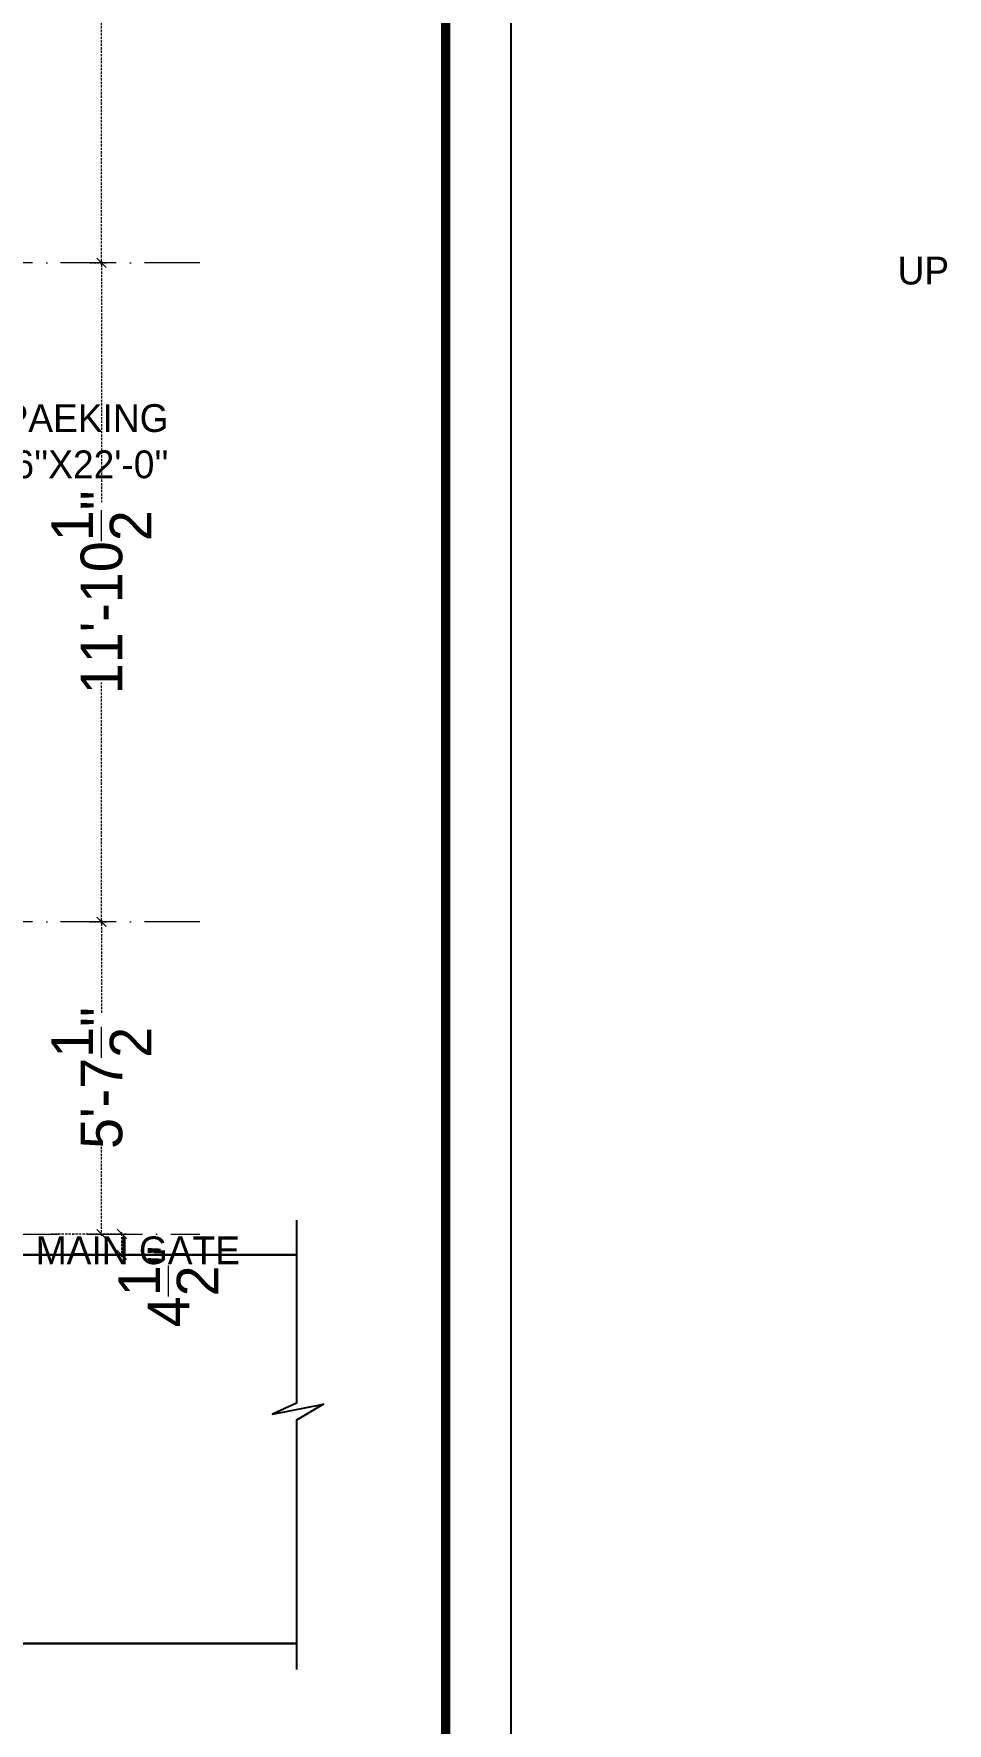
# Model space of a CAD drawing. Header units: millimetres. Extents: x -6808 to 215771, y -89660 to -16303.
# Drawn here: x 108817.5 to 109014.9, y -50129.3 to -49764.1 of the extents above; entities that cross this region are included whole.
import ezdxf

# ---------------------------------------------------------------- set-up
doc = ezdxf.new("R2010")
doc.units = ezdxf.units.MM
doc.header["$PDMODE"] = 35
doc.linetypes.add('ACAD_ISO10W100', pattern=[18, 12, -3, 0, -3])
doc.linetypes.add('DASHED', pattern=[0.75, 0.5, -0.25])
doc.layers.get('0').update_dxf_attribs({"color": 8})
doc.layers.add('col.center', color=5, linetype='ACAD_ISO10W100', lineweight=15)
doc.layers.add('text', color=7, linetype='Continuous', lineweight=25)
doc.layers.add('FORMAT', color=7, linetype='Continuous')
doc.styles.add('SAJ', font='eurr____.ttf')
doc.dimstyles.new('SAJ', dxfattribs={"dimtxt": 5, "dimasz": 2, "dimexe": 1, "dimexo": 1, "dimgap": 0.09375, "dimtad": 0, "dimdec": 1, "dimzin": 0, "dimdsep": 46, "dimlunit": 4, "dimtxsty": 'SAJ', "dimblk": 'OBLIQUE', "dimcen": 0.125, "dimdle": 0.375, "dimadec": 0, "dimazin": 0, "dimtfac": 1, "dimtdec": 1, "dimtofl": 0, "dimtmove": 0, "dimatfit": 3, "dimldrblk": 'OBLIQUE', "dimfxl": 1, "dimtolj": 1, "dimtzin": 0, "dimlwd": 5, "dimlwe": 5, "dimarcsym": 1})

# ---------------------------------------------------------------- blocks, each defined once
blk = doc.blocks.new('_Oblique')
at = {"color": 0, "linetype": 'ByBlock', "lineweight": -2}
blk.add_line((-0.5, -0.5), (0.5, 0.5), dxfattribs=at)
blk = doc.blocks.new('*D601')
at = {"layer": 'col.center', "color": 0, "linetype": 'DASHED', "lineweight": 5, "transparency": 16777216}
for p, q in [((108829.64, -49642.58), (108833.13, -49642.58)), ((108832.13, -49642.2), (108832.13, -49715.04)), ((108832.13, -49813.95), (108832.13, -49741.12)), ((108829.64, -49813.58), (108833.13, -49813.58))]:
    blk.add_line(p, q, dxfattribs=at)
at = {"layer": 'Defpoints', "color": 0, "transparency": 16777216}
for p in [(108828.64, -49642.58), (108828.64, -49813.58), (108832.13, -49813.58)]:
    blk.add_point(p, dxfattribs=at)
at = {"layer": 'col.center', "color": 0, "lineweight": 5, "transparency": 16777216, "xscale": 2, "yscale": 2, "zscale": 2}
for p, rotation in [((108832.13, -49642.58), 90), ((108832.13, -49813.58), 270)]:
    blk.add_blockref('_Oblique', p, dxfattribs=dict(at, rotation=rotation))
at = {"layer": 'col.center', "color": 0, "transparency": 16777216, "insert": (108832.13, -49728.08), "char_height": 5, "attachment_point": 5, "rotation": 90, "style": 'SAJ'}
blk.add_mtext('\\A1;{\\H1.8x;14\'-3"}', dxfattribs=at)
blk = doc.blocks.new('*D602')
at = {"layer": 'col.center', "color": 0, "linetype": 'DASHED', "lineweight": 5, "transparency": 16777216}
for p, q in [((108829.64, -49813.58), (108833.13, -49813.58)), ((108832.13, -49813.2), (108832.13, -49865.35)), ((108832.13, -49956.45), (108832.13, -49904.3)), ((108829.64, -49956.08), (108833.13, -49956.08))]:
    blk.add_line(p, q, dxfattribs=at)
at = {"layer": 'Defpoints', "color": 0, "transparency": 16777216}
for p in [(108828.64, -49813.58), (108828.64, -49956.08), (108832.13, -49956.08)]:
    blk.add_point(p, dxfattribs=at)
at = {"layer": 'col.center', "color": 0, "lineweight": 5, "transparency": 16777216, "xscale": 2, "yscale": 2, "zscale": 2}
for p, rotation in [((108832.13, -49813.58), 90), ((108832.13, -49956.08), 270)]:
    blk.add_blockref('_Oblique', p, dxfattribs=dict(at, rotation=rotation))
at = {"layer": 'col.center', "color": 0, "transparency": 16777216, "insert": (108832.13, -49884.83), "char_height": 5, "attachment_point": 5, "rotation": 90, "style": 'SAJ'}
blk.add_mtext('\\A1;{\\H1.8x;11\'-10{\\H1.000000x;\\S1/2;}"}', dxfattribs=at)
blk = doc.blocks.new('*D603')
at = {"layer": 'col.center', "color": 0, "linetype": 'DASHED', "lineweight": 5, "transparency": 16777216}
for p, q in [((108829.64, -49956.08), (108833.13, -49956.08)), ((108832.13, -49955.7), (108832.13, -49975.87)), ((108832.13, -50023.95), (108832.13, -50003.78)), ((108829.64, -50023.58), (108833.13, -50023.58))]:
    blk.add_line(p, q, dxfattribs=at)
at = {"layer": 'Defpoints', "color": 0, "transparency": 16777216}
for p in [(108828.64, -49956.08), (108828.64, -50023.58), (108832.13, -50023.58)]:
    blk.add_point(p, dxfattribs=at)
at = {"layer": 'col.center', "color": 0, "lineweight": 5, "transparency": 16777216, "xscale": 2, "yscale": 2, "zscale": 2}
for p, rotation in [((108832.13, -49956.08), 90), ((108832.13, -50023.58), 270)]:
    blk.add_blockref('_Oblique', p, dxfattribs=dict(at, rotation=rotation))
at = {"layer": 'col.center', "color": 0, "transparency": 16777216, "insert": (108832.13, -49989.83), "char_height": 5, "attachment_point": 5, "rotation": 90, "style": 'SAJ'}
blk.add_mtext('\\A1;{\\H1.8x;5\'-7{\\H1.000000x;\\S1/2;}"}', dxfattribs=at)
blk = doc.blocks.new('*D607')
at = {"layer": 'col.center', "color": 0, "linetype": 'DASHED', "lineweight": 5, "transparency": 16777216}
for p, q in [((108821.27, -50023.53), (108837.53, -50023.53)), ((108836.53, -50028.45), (108836.53, -50023.15)), ((108821.27, -50028.08), (108837.53, -50028.08))]:
    blk.add_line(p, q, dxfattribs=at)
at = {"layer": 'Defpoints', "color": 0, "transparency": 16777216}
for p in [(108820.27, -50023.53), (108836.53, -50023.53), (108820.27, -50028.08)]:
    blk.add_point(p, dxfattribs=at)
at = {"layer": 'col.center', "color": 0, "lineweight": 5, "transparency": 16777216, "xscale": 2, "yscale": 2, "zscale": 2}
for p, rotation in [((108836.53, -50023.53), 90), ((108836.53, -50028.08), 270)]:
    blk.add_blockref('_Oblique', p, dxfattribs=dict(at, rotation=rotation))
at = {"layer": 'col.center', "color": 0, "transparency": 16777216, "insert": (108846.61, -50034.89), "char_height": 5, "attachment_point": 5, "rotation": 90, "style": 'SAJ'}
blk.add_mtext('\\A1;{\\H1.8x;4{\\H1.000000x;\\S1/2;}"}', dxfattribs=at)

msp = doc.modelspace()

# ---------------------------------------------------------------- linework, layer by layer
msp.add_lwpolyline([(108874.252, -50020.561), (108874.252, -50060.119), (108869.078, -50062.515), (108880.114, -50060.329), (108874.284, -50063.785), (108874.284, -50117.702)])
at = {"lineweight": 30}
for points in [[(108874.252, -50028.078), (108798.631, -50028.078)], [(108874.284, -50112.078), (108434.47, -50112.078)]]:
    msp.add_lwpolyline(points, dxfattribs=at)
at = {"layer": 'col.center'}
for p, q in [((108853.411, -49813.578), (108478.123, -49813.578)), ((108853.411, -49956.078), (108478.123, -49956.078)), ((108485.131, -50023.578), (108853.411, -50023.578))]:
    msp.add_line(p, q, dxfattribs=at)
at = {"layer": 'FORMAT', "color": 0}
msp.add_lwpolyline([(108247.123, -49347.557), (108247.123, -50304.038), (108920.701, -50304.038), (108920.701, -49347.557)], close=True, dxfattribs=at)
msp.add_lwpolyline([(108247.123, -49347.557), (108247.123, -50304.038), (108920.701, -50304.038), (108920.701, -49347.557)], close=True, dxfattribs=at)
at = {"layer": 'FORMAT', "color": 0, "const_width": 1.975}
msp.add_lwpolyline([(108261.3, -49361.734), (108261.3, -50289.861), (108906.524, -50289.861), (108906.524, -49361.734)], close=True, dxfattribs=at)
msp.add_lwpolyline([(108261.3, -49361.734), (108261.3, -50289.861), (108906.524, -50289.861), (108906.524, -49361.734)], close=True, dxfattribs=at)

# ---------------------------------------------------------------- texts
at = {"layer": 'text', "ltscale": 2, "char_height": 6, "width": 244.74508, "attachment_point": 3, "style": 'SAJ'}
for s, insert in [('\\A1;{\\fCentury Gothic|b0|i0|c0|p34;UP}', (109015.346, -49812.271)), ("\\A1;{\\fCentury Gothic|b0|i0|c0|p34;PAEKING\\P8  '-6''X22'-0''}", (108846.636, -49844.153)), ('\\A1;{\\fCentury Gothic|b0|i0|c0|p34;MAIN GATE}', (108862.065, -50024.075))]:
    msp.add_mtext(s, dxfattribs=dict(at, insert=insert))

# ---------------------------------------------------------------- dimensions: what is measured, and where the dimension line sits
at = {"layer": 'col.center'}
for p1, p2, picture, middle in [((108828.643, -49642.578), (108828.643, -49813.578), '*D601', (108832.13, -49728.078)), ((108828.643, -49813.578), (108828.643, -49956.078), '*D602', (108832.13, -49884.828)), ((108828.643, -49956.078), (108828.643, -50023.578), '*D603', (108832.13, -49989.828))]:
    dim = msp.add_aligned_dim(p1=p1, p2=p2, distance=3.487, text='{\\H1.8x;<>}', dimstyle='SAJ', override={"dimtmove": 1}, dxfattribs=at)
    dim.commit()
    dim.dimension.update_dxf_attribs({"geometry": picture, "text_midpoint": middle})
dim = msp.add_linear_dim(base=(108836.526, -50023.527), p1=(108820.271, -50028.078), p2=(108820.271, -50023.527), angle=90, text='{\\H1.8x;<>}', dimstyle='SAJ', override={"dimtmove": 1}, dxfattribs=at)
dim.commit()
dim.dimension.update_dxf_attribs({"geometry": '*D607', "text_midpoint": (108846.614, -50034.889), "dimtype": 161})

doc.saveas('drawing.dxf')
